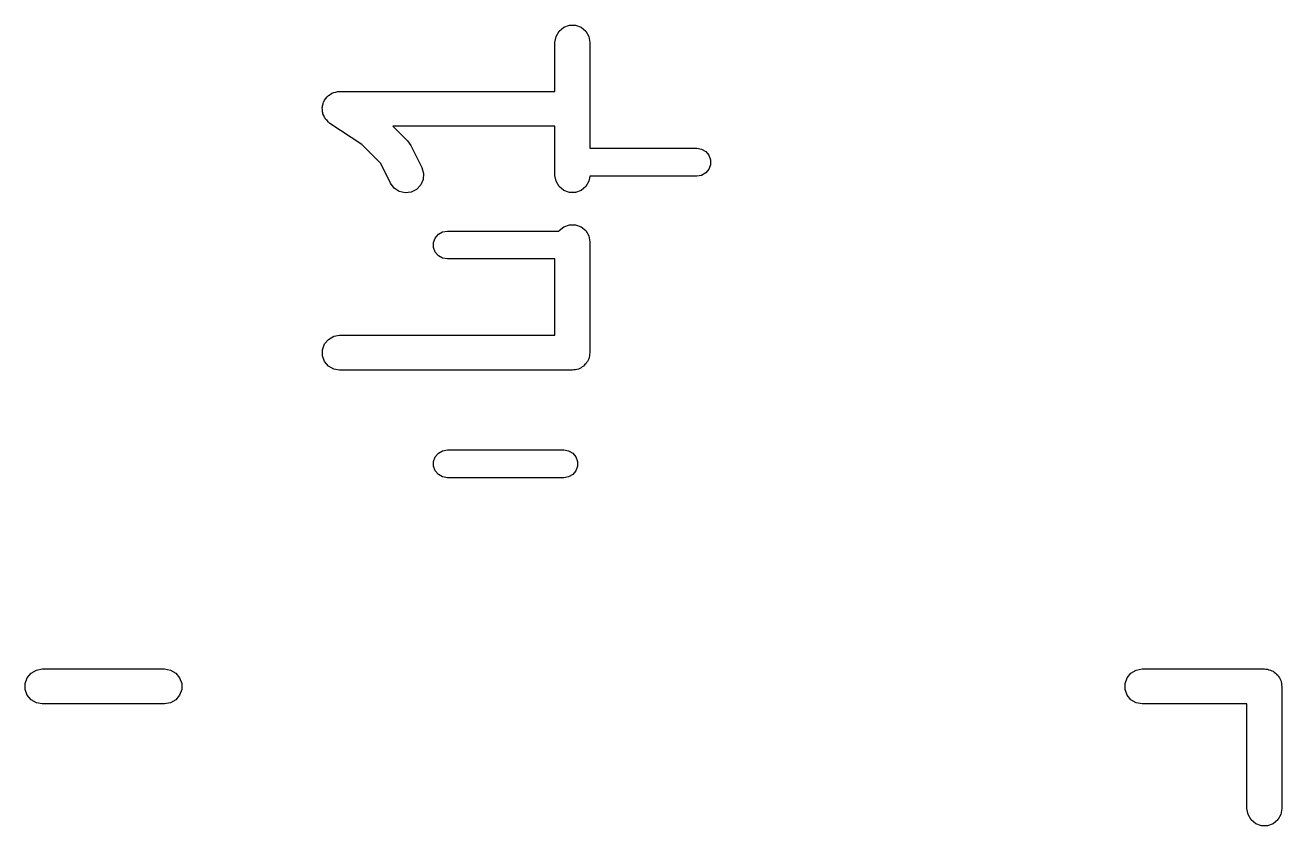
# Model space of a CAD drawing. Extents: x -4.6 to 25.8, y 0 to 31.7.
# Drawn here: x 3.97 to 9.37, y 16.25 to 19.69 of the extents above; entities that cross this region are included whole.
import ezdxf

# ---------------------------------------------------------------- set-up
doc = ezdxf.new("R2010")
doc.units = 0
doc.header["$MEASUREMENT"] = 0
doc.layers.add('BLACK', color=7, linetype='CONTINUOUS')

msp = doc.modelspace()

# ---------------------------------------------------------------- linework, layer by layer
at = {"layer": 'Black'}
for p, q in [((6.2493, 19.6417), (6.26233, 19.6642)), ((6.26233, 19.6642), (6.28228, 19.681)), ((6.28228, 19.681), (6.30676, 19.6899)), ((6.30676, 19.6899), (6.3328, 19.6899)), ((6.3328, 19.6899), (6.35728, 19.681)), ((6.35728, 19.681), (6.37723, 19.6642)), ((6.37723, 19.6642), (6.39026, 19.6417)), ((6.24478, 19.616), (6.2493, 19.6417)), ((6.24478, 19.4053), (6.24478, 19.616)), ((6.39026, 19.6417), (6.39478, 19.616)), ((6.39478, 19.616), (6.39478, 19.1607)), ((5.26058, 19.3747), (5.26555, 19.3821)), ((5.26555, 19.3821), (5.2689, 19.3846)), ((5.2689, 19.3846), (5.27157, 19.3878)), ((5.27157, 19.3878), (5.27932, 19.3922)), ((5.27932, 19.3922), (5.28654, 19.3975)), ((5.28654, 19.3975), (5.29053, 19.3987)), ((5.29053, 19.3987), (5.29413, 19.4008)), ((5.29413, 19.4008), (5.30295, 19.4023)), ((5.30295, 19.4023), (5.31154, 19.4048)), ((5.31154, 19.4048), (5.31568, 19.4046)), ((5.31568, 19.4046), (5.31978, 19.4053)), ((5.31978, 19.4053), (6.24478, 19.4053)), ((5.24494, 19.3351), (5.24592, 19.3392)), ((5.24592, 19.3262), (5.24494, 19.3351)), ((5.24592, 19.3433), (5.24898, 19.3517)), ((5.24592, 19.3392), (5.24592, 19.3433)), ((5.24898, 19.3517), (5.2511, 19.3604)), ((5.2511, 19.3604), (5.25341, 19.3639)), ((5.25341, 19.3639), (5.25483, 19.3678)), ((5.25483, 19.3678), (5.26058, 19.3747)), ((5.24592, 19.3173), (5.24592, 19.3262)), ((5.24734, 19.3134), (5.24592, 19.3173)), ((5.2478, 19.3092), (5.24734, 19.3134)), ((5.25177, 19.3012), (5.2478, 19.3092)), ((5.25483, 19.2928), (5.25177, 19.3012)), ((5.2575, 19.2896), (5.25483, 19.2928)), ((5.25934, 19.2859), (5.2575, 19.2896)), ((5.26582, 19.2797), (5.25934, 19.2859)), ((5.27157, 19.2728), (5.26582, 19.2797)), ((5.27517, 19.2708), (5.27157, 19.2728)), ((5.27818, 19.2679), (5.27517, 19.2708)), ((5.41486, 19.1768), (5.27818, 19.2679)), ((6.24478, 19.2553), (5.54847, 19.2553)), ((5.54847, 19.2553), (5.61091, 19.1929)), ((6.24478, 19.0446), (6.24478, 19.2553)), ((5.49624, 19.0954), (5.41486, 19.1768)), ((5.61091, 19.1929), (5.6178, 19.183)), ((5.6178, 19.183), (5.62496, 19.1734)), ((5.62496, 19.1734), (5.67258, 19.0781)), ((6.39478, 19.1607), (6.854, 19.1607)), ((6.854, 19.1607), (6.87452, 19.1571)), ((6.87452, 19.1571), (6.89257, 19.1467)), ((6.89257, 19.1467), (6.90596, 19.1307)), ((6.90596, 19.1307), (6.91309, 19.1111)), ((5.53841, 19.011), (5.49624, 19.0954)), ((5.67258, 19.0781), (5.68, 19.0532)), ((6.90596, 19.0707), (6.89257, 19.0547)), ((6.91309, 19.0903), (6.90596, 19.0707)), ((6.91309, 19.1111), (6.91309, 19.0903)), ((5.55393, 18.9901), (5.53841, 19.011)), ((5.67844, 19.0272), (5.66808, 19.0033)), ((5.68, 19.0532), (5.67844, 19.0272)), ((6.2493, 19.0189), (6.24478, 19.0446)), ((6.26233, 18.9964), (6.2493, 19.0189)), ((6.39026, 19.0189), (6.37723, 18.9964)), ((6.3941, 19.0407), (6.39026, 19.0189)), ((6.854, 19.0407), (6.3941, 19.0407)), ((6.87452, 19.0443), (6.854, 19.0407)), ((6.89257, 19.0547), (6.87452, 19.0443)), ((5.57567, 18.9758), (5.55393, 18.9901)), ((5.601, 18.9697), (5.57567, 18.9758)), ((5.62688, 18.9727), (5.601, 18.9697)), ((5.65018, 18.9843), (5.62688, 18.9727)), ((5.66808, 19.0033), (5.65018, 18.9843)), ((6.28228, 18.9796), (6.26233, 18.9964)), ((6.30676, 18.9707), (6.28228, 18.9796)), ((6.3328, 18.9707), (6.30676, 18.9707)), ((6.35728, 18.9796), (6.3328, 18.9707)), ((6.37723, 18.9964), (6.35728, 18.9796)), ((5.73054, 18.7753), (5.74393, 18.7913)), ((5.74393, 18.7913), (5.76198, 18.8017)), ((5.76198, 18.8017), (5.7825, 18.8053)), ((5.7825, 18.8053), (6.2613, 18.8053)), ((6.2613, 18.8053), (6.26233, 18.8071)), ((6.26233, 18.8071), (6.28228, 18.8238)), ((6.28228, 18.8238), (6.30676, 18.8327)), ((6.30676, 18.8327), (6.3328, 18.8327)), ((6.3328, 18.8327), (6.35728, 18.8238)), ((6.35728, 18.8238), (6.37723, 18.8071)), ((6.37723, 18.8071), (6.39026, 18.7845)), ((5.72341, 18.7557), (5.73054, 18.7753)), ((5.72341, 18.7349), (5.72341, 18.7557)), ((5.73054, 18.7153), (5.72341, 18.7349)), ((6.39026, 18.7845), (6.39478, 18.7589)), ((6.39478, 18.7589), (6.39478, 18.2827)), ((5.74393, 18.6993), (5.73054, 18.7153)), ((5.76198, 18.6889), (5.74393, 18.6993)), ((5.7825, 18.6853), (5.76198, 18.6889)), ((6.24478, 18.6853), (5.7825, 18.6853)), ((6.24478, 18.3577), (6.24478, 18.6853)), ((5.29413, 18.3532), (5.31978, 18.3577)), ((5.31978, 18.3577), (6.24478, 18.3577)), ((5.24592, 18.2957), (5.25483, 18.3202)), ((5.25483, 18.3202), (5.27157, 18.3401)), ((5.27157, 18.3401), (5.29413, 18.3532)), ((5.24592, 18.2697), (5.24592, 18.2957)), ((5.25483, 18.2452), (5.24592, 18.2697)), ((6.38698, 18.2513), (6.38473, 18.2452)), ((6.39026, 18.257), (6.38698, 18.2513)), ((6.3914, 18.2635), (6.39026, 18.257)), ((6.39364, 18.2697), (6.3914, 18.2635)), ((6.39478, 18.2827), (6.39364, 18.2762)), ((6.39364, 18.2762), (6.39364, 18.2697)), ((5.27157, 18.2252), (5.25483, 18.2452)), ((5.29413, 18.2122), (5.27157, 18.2252)), ((5.31978, 18.2077), (5.29413, 18.2122)), ((6.31978, 18.2077), (5.31978, 18.2077)), ((6.32624, 18.2088), (6.31978, 18.2077)), ((6.3328, 18.2088), (6.32624, 18.2088)), ((6.33897, 18.2111), (6.3328, 18.2088)), ((6.34543, 18.2122), (6.33897, 18.2111)), ((6.35112, 18.2155), (6.34543, 18.2122)), ((6.35728, 18.2177), (6.35112, 18.2155)), ((6.36231, 18.2219), (6.35728, 18.2177)), ((6.36799, 18.2252), (6.36231, 18.2219)), ((6.37221, 18.2303), (6.36799, 18.2252)), ((6.37723, 18.2345), (6.37221, 18.2303)), ((6.38051, 18.2402), (6.37723, 18.2345)), ((6.38473, 18.2452), (6.38051, 18.2402)), ((5.72341, 17.8157), (5.73054, 17.8353)), ((5.73054, 17.8353), (5.74393, 17.8513)), ((5.74393, 17.8513), (5.76198, 17.8617)), ((5.76198, 17.8617), (5.7825, 17.8653)), ((5.7825, 17.8653), (6.2825, 17.8653)), ((6.2825, 17.8653), (6.30302, 17.8617)), ((6.30302, 17.8617), (6.32107, 17.8513)), ((6.32107, 17.8513), (6.33446, 17.8353)), ((6.33446, 17.8353), (6.34159, 17.8157)), ((5.72341, 17.7949), (5.72341, 17.8157)), ((5.73054, 17.7753), (5.72341, 17.7949)), ((5.74393, 17.7593), (5.73054, 17.7753)), ((6.33446, 17.7753), (6.32107, 17.7593)), ((6.34159, 17.7949), (6.33446, 17.7753)), ((6.34159, 17.8157), (6.34159, 17.7949)), ((5.76198, 17.7489), (5.74393, 17.7593)), ((5.7825, 17.7453), (5.76198, 17.7489)), ((6.2825, 17.7453), (5.7825, 17.7453)), ((6.30302, 17.7489), (6.2825, 17.7453)), ((6.32107, 17.7593), (6.30302, 17.7489)), ((3.97755, 16.8865), (3.99429, 16.9065)), ((3.99429, 16.9065), (4.01685, 16.9195)), ((4.01685, 16.9195), (4.0425, 16.924)), ((4.0425, 16.924), (4.5675, 16.924)), ((4.5675, 16.924), (4.59315, 16.9195)), ((4.59315, 16.9195), (4.61571, 16.9065)), ((4.61571, 16.9065), (4.63245, 16.8865)), ((8.70255, 16.8865), (8.71929, 16.9065)), ((8.71929, 16.9065), (8.74185, 16.9195)), ((8.74185, 16.9195), (8.7675, 16.924)), ((8.7675, 16.924), (9.2925, 16.924)), ((9.2925, 16.924), (9.29896, 16.9229)), ((9.29896, 16.9229), (9.30552, 16.9229)), ((9.30552, 16.9229), (9.31169, 16.9206)), ((9.31169, 16.9206), (9.31815, 16.9195)), ((9.31815, 16.9195), (9.32383, 16.9162)), ((9.32383, 16.9162), (9.33, 16.914)), ((9.33, 16.914), (9.33503, 16.9097)), ((9.33503, 16.9097), (9.34071, 16.9065)), ((9.34071, 16.9065), (9.34493, 16.9014)), ((9.34493, 16.9014), (9.34995, 16.8972)), ((3.96864, 16.862), (3.97755, 16.8865)), ((3.96864, 16.836), (3.96864, 16.862)), ((4.63245, 16.8865), (4.64136, 16.862)), ((4.64136, 16.862), (4.64136, 16.836)), ((8.69364, 16.862), (8.70255, 16.8865)), ((8.69364, 16.836), (8.69364, 16.862)), ((9.34995, 16.8972), (9.35323, 16.8915)), ((9.35323, 16.8915), (9.35745, 16.8865)), ((9.35745, 16.8865), (9.3597, 16.8803)), ((9.3597, 16.8803), (9.36298, 16.8747)), ((9.36298, 16.8747), (9.36412, 16.8682)), ((9.36412, 16.8682), (9.36636, 16.862)), ((9.36636, 16.862), (9.36636, 16.8555)), ((9.36636, 16.8555), (9.3675, 16.849)), ((9.3675, 16.849), (9.3675, 16.324)), ((3.97755, 16.8115), (3.96864, 16.836)), ((3.99429, 16.7915), (3.97755, 16.8115)), ((4.01685, 16.7785), (3.99429, 16.7915)), ((4.61571, 16.7915), (4.59315, 16.7785)), ((4.63245, 16.8115), (4.61571, 16.7915)), ((4.64136, 16.836), (4.63245, 16.8115)), ((8.70255, 16.8115), (8.69364, 16.836)), ((8.71929, 16.7915), (8.70255, 16.8115)), ((8.74185, 16.7785), (8.71929, 16.7915)), ((4.0425, 16.774), (4.01685, 16.7785)), ((4.5675, 16.774), (4.0425, 16.774)), ((4.59315, 16.7785), (4.5675, 16.774)), ((8.7675, 16.774), (8.74185, 16.7785)), ((9.2175, 16.774), (8.7675, 16.774)), ((9.2175, 16.324), (9.2175, 16.774)), ((9.22202, 16.2983), (9.2175, 16.324)), ((9.3675, 16.324), (9.36298, 16.2983)), ((9.23505, 16.2758), (9.22202, 16.2983)), ((9.255, 16.259), (9.23505, 16.2758)), ((9.27948, 16.2501), (9.255, 16.259)), ((9.33, 16.259), (9.30552, 16.2501)), ((9.34995, 16.2758), (9.33, 16.259)), ((9.36298, 16.2983), (9.34995, 16.2758)), ((9.30552, 16.2501), (9.27948, 16.2501))]:
    msp.add_line(p, q, dxfattribs=at)

doc.saveas('drawing.dxf')
